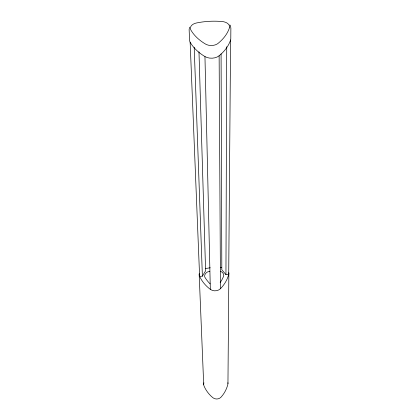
<?xml version="1.0" encoding="UTF-8"?>
<svg xmlns="http://www.w3.org/2000/svg" width="420" height="420" viewBox="0 0 420 420"><rect width="100%" height="100%" fill="white"/><g stroke="black" fill="none" stroke-linecap="round" stroke-linejoin="round"><path stroke-width="0.63" d="M228.811 272.627A6.893 5.612 -0.2 0 1 228.711 274.449L225.944 274.633L226.721 46.725M230.475 26.056L230.874 28.177L230.785 38.96A9.576 6.184 -0.4 0 1 230.591 39.963L228.711 274.449A41.401 33.479 -3.4 0 1 220.479 288.682A6.967 5.728 -0.9 0 1 210.331 289.354A41.307 33.332 1.4 0 1 199.61 276.36A6.899 5.617 -1.7 0 1 199.243 273.656M227.95 383.555L228.853 273.541M189.625 27.206L189.126 29.453L189.567 40.226A9.587 6.195 -1.4 0 0 190.139 42.2L199.61 276.36L202.388 276.176L205.595 270.837L198.98 51.823M225.944 274.633L221.818 269.776L221.083 53.876M229.819 24.896L230.37 25.82M199.185 274.57L203.695 384.442M194.192 47.218L202.388 276.176M190.139 42.2A57.225 36.545 0.6 0 0 204.955 56.569L210.331 289.354M230.591 39.963A57.404 36.766 -2.5 0 1 219.13 55.776L220.479 288.682M205.28 268.685A42.667 35.6 -0.7 0 1 210.284 267.787M220.469 267.503A42.667 35.6 -0.7 0 1 221.739 267.608M219.13 55.776A9.713 6.363 -0.9 0 1 204.955 56.569M227.913 382.736A5.639 5.03 0.2 0 1 227.834 384.368A33.884 30.072 -4.6 0 1 221.109 397.089A5.686 5.114 -0.8 0 1 212.83 397.677A33.821 29.967 2.4 0 1 204.052 386.043A5.639 5.035 -2.1 0 1 203.931 382.82M210.163 283.899A39.055 31.479 1.5 0 1 204.74 276.969A5.885 4.799 -1.3 0 1 207.821 271.819A40.43 33.794 -0.7 0 1 209.79 271.483M220.379 271.22A5.88 4.793 -0.6 0 1 223.771 275.719A39.149 31.626 -3.6 0 1 220.18 282.555M229.577 27.074L229.399 27.956A56.852 35.926 -2.5 0 1 218.038 43.402L217.061 44.074A8.526 5.513 -0.9 0 1 206.682 44.646L205.569 44.09A56.653 35.7 0.5 0 1 190.901 30.067L190.533 29.216A8.411 5.366 -1.4 0 1 195.106 23.336L196.397 22.995A59.32 39.186 -0.8 0 1 222.427 21.572L223.776 21.772A8.405 5.355 -0.4 0 1 229.577 27.074"/></g></svg>
